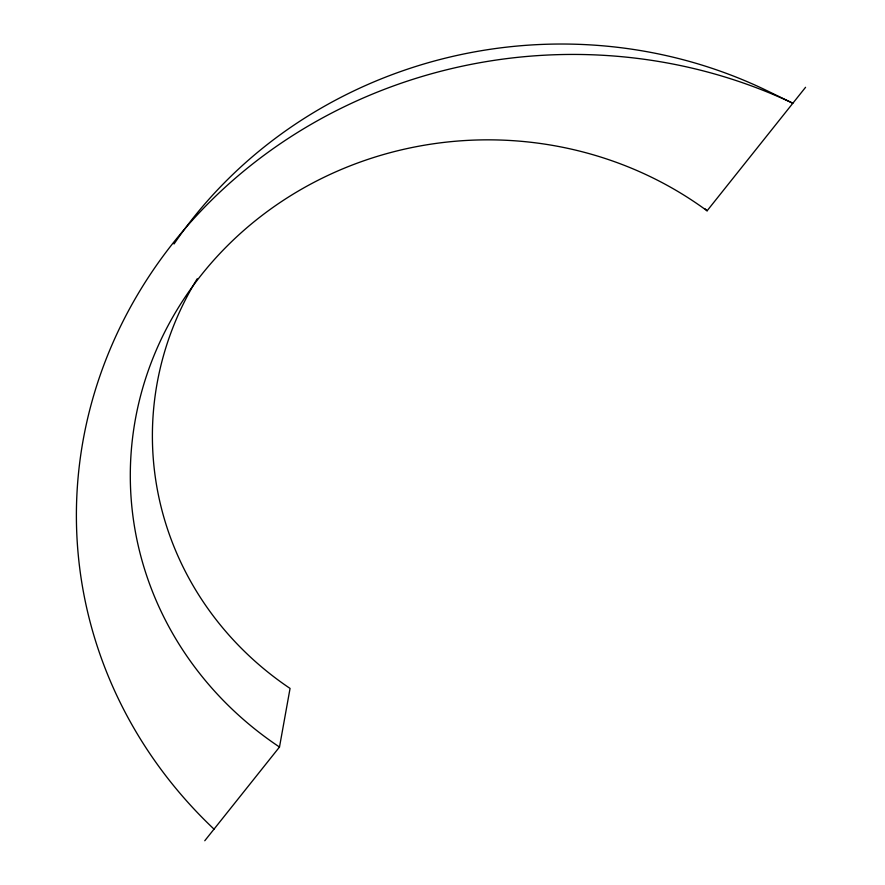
<?xml version="1.0" encoding="UTF-8"?>
<svg xmlns="http://www.w3.org/2000/svg" width="885" height="885" viewBox="0 0 885 885"><rect width="100%" height="100%" fill="white"/><g stroke="black" fill="none" stroke-linecap="round" stroke-linejoin="round"><path stroke-width="1.33" d="M204.767 840.75L279.494 747.028L290.059 688.419A329.297 311.354 -2.7 0 1 197.222 278.775M279.494 747.028A356.201 334.276 -1.9 0 1 201.647 274.56A356.201 334.276 -1.9 0 1 707.082 210.807L805.56 87.305M705.157 208.838L707.082 210.807M214.026 829.134A489.527 453.662 -5.8 0 1 173.936 241.97A489.527 453.662 -5.8 0 1 792.849 103.246L763.268 88.887A452.556 422.831 -6.6 0 0 174.024 243.994"/></g></svg>
